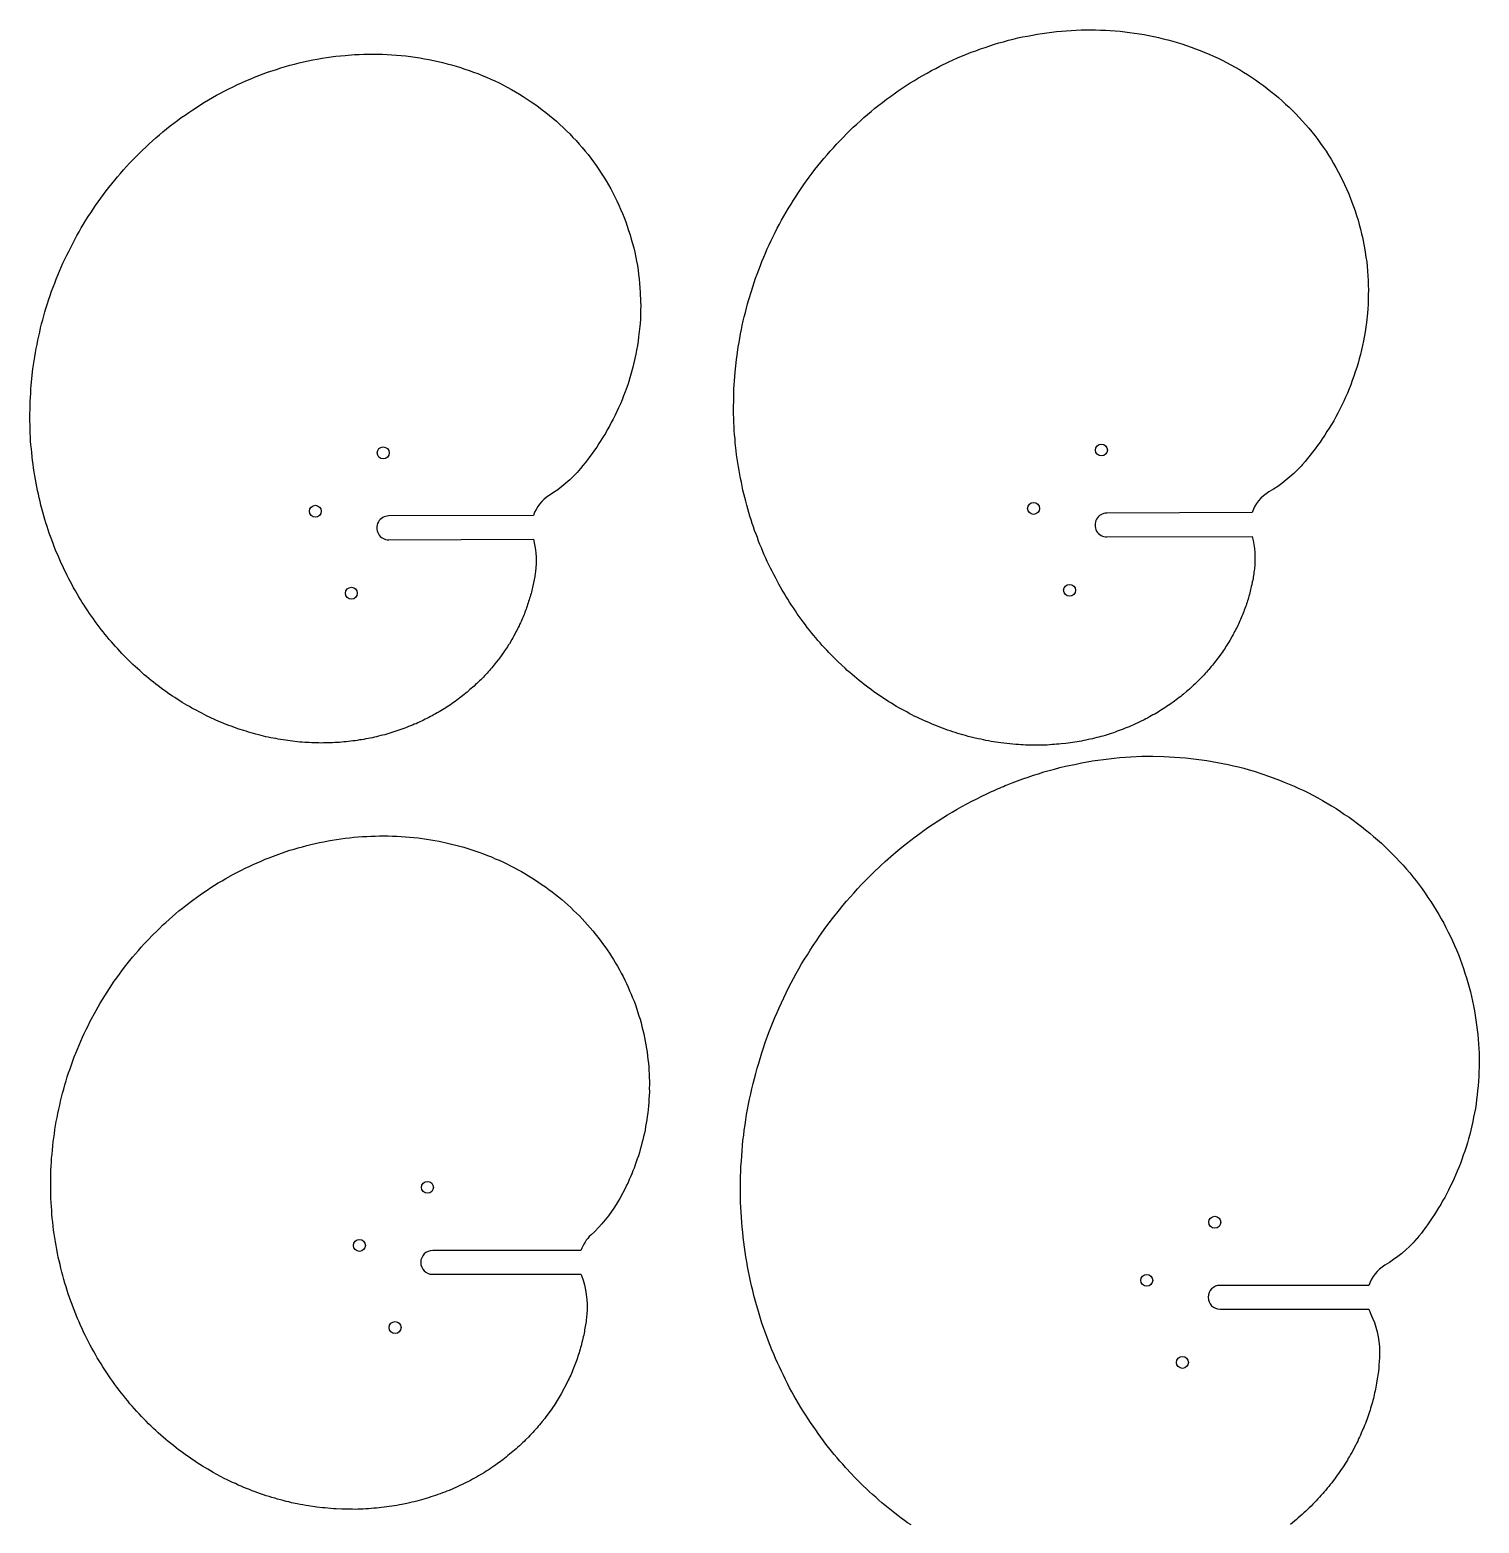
# Model space of a CAD drawing. Header units: millimetres. Extents: x 9 to 992, y -991 to -15.
# Drawn here: x 501 to 987, y -520 to -20 of the extents above; entities that cross this region are included whole.
import ezdxf

# ---------------------------------------------------------------- set-up
doc = ezdxf.new("R2010")
doc.units = ezdxf.units.MM
doc.layers.get('0').update_dxf_attribs({"linetype": 'CONTINUOUS'})

msp = doc.modelspace()

# ---------------------------------------------------------------- linework, layer by layer
for points in [[(911, -189.36, -0.092235), (911.77, -200.3), (911.75, -200.39), (911.7, -200.82, -0.00831), (911.55, -201.81), (911.53, -201.93), (911.47, -202.51), (911.35, -203.02), (911.3, -203.53), (911.19, -204.04), (911.07, -204.61), (910.85, -205.63), (910.73, -206.2), (910.62, -206.71), (910.51, -207.22), (910.33, -207.79), (910.11, -208.81), (909.93, -209.37), (909.76, -209.87), (909.65, -210.38), (909.48, -210.95), (909.31, -211.45), (909.14, -211.96), (908.96, -212.52), (908.74, -213.02), (908.57, -213.52), (908.39, -214.08), (908.17, -214.58), (908, -215.09), (907.76, -215.64), (907.54, -216.14), (907.37, -216.65), (907.14, -217.2), (906.91, -217.7), (906.68, -218.2), (906.45, -218.76), (906.17, -219.25), (905.94, -219.75), (905.66, -220.24), (905.42, -220.8), (905.14, -221.29), (904.91, -221.79), (904.63, -222.28), (904.34, -222.83), (903.49, -224.31), (903.2, -224.8), (902.86, -225.29), (902.57, -225.84), (902.23, -226.32), (901.95, -226.82), (901.26, -227.79), (900.92, -228.28), (899.56, -230.22), (899.16, -230.64), (898.82, -231.13), (898.42, -231.61), (898.08, -232.1), (897.68, -232.58), (897.29, -233), (896.49, -233.96), (896.1, -234.39), (895.7, -234.87), (895.3, -235.35), (894.91, -235.77), (894.45, -236.25), (894.06, -236.67), (893.6, -237.14), (893.15, -237.56), (892.7, -237.98), (892.3, -238.46), (891.85, -238.87), (891.4, -239.29), (890.9, -239.7), (890.44, -240.18), (889.99, -240.59), (889.48, -241.01), (889.03, -241.42), (888.02, -242.24), (887.52, -242.6), (887.07, -243.02), (886.56, -243.43), (885.99, -243.83), (885.49, -244.18), (884.98, -244.6), (884.48, -244.95), (883.92, -245.35), (883.42, -245.71), (882.85, -246.11), (882.29, -246.46), (881.73, -246.81), (881.22, -247.22), (880.67, -247.57), (880.05, -247.91), (879.49, -248.26), (878.93, -248.6), (878.37, -248.95), (877.76, -249.24), (877.2, -249.58), (876.59, -249.92), (875.97, -250.27), (875.42, -250.56), (874.8, -250.9), (873.58, -251.47), (872.91, -251.8), (871.69, -252.37), (871.02, -252.65), (870.41, -252.93), (869.74, -253.21), (869.13, -253.49), (868.47, -253.72), (867.8, -253.99), (867.14, -254.21), (866.47, -254.49), (865.81, -254.71), (865.14, -254.99), (864.48, -255.21), (863.76, -255.43), (863.1, -255.65), (862.38, -255.86), (861.72, -256.08), (861, -256.3), (860.28, -256.45), (859.62, -256.68), (858.91, -256.83), (858.19, -257.05), (857.48, -257.2), (856.71, -257.36), (855.99, -257.51), (855.28, -257.67), (854.57, -257.83), (853.8, -257.98), (853.08, -258.14), (852.32, -258.23), (851.55, -258.38), (850.84, -258.48), (850.08, -258.57), (849.31, -258.67), (848.55, -258.76), (847.02, -258.95), (846.25, -259.04), (845.44, -259.07), (844.67, -259.17), (843.92, -259.2), (843.1, -259.23), (842.34, -259.33), (841.52, -259.36), (840.71, -259.33), (839.95, -259.37), (839.14, -259.4), (838.33, -259.37), (837.51, -259.4), (836.7, -259.37), (835.08, -259.32), (834.27, -259.29), (833.46, -259.27), (832.66, -259.18), (831.79, -259.15), (826.79, -258.62), (826, -258.48), (825.14, -258.33), (824.28, -258.24), (823.48, -258.1), (822.63, -257.95), (821.78, -257.75), (820.92, -257.6), (820.07, -257.39), (819.22, -257.25), (815.82, -256.43), (814.92, -256.16), (814.07, -255.95), (812.39, -255.43), (811.49, -255.16), (810.64, -254.89), (809.8, -254.57), (808.9, -254.3), (808.07, -253.98), (807.23, -253.66), (806.34, -253.34), (805.5, -253.02), (804.6, -252.69), (803.77, -252.31), (802.88, -251.93), (802.05, -251.55), (801.16, -251.17), (800.33, -250.79), (799.45, -250.41), (798.62, -249.97), (797.73, -249.59), (796.91, -249.15), (796.02, -248.71), (795.21, -248.22), (794.32, -247.78), (793.5, -247.29), (792.62, -246.85), (791.8, -246.35), (790.93, -245.8), (790.11, -245.31), (789.24, -244.81), (788.42, -244.26), (787.55, -243.7), (786.74, -243.15), (785.87, -242.6), (785.06, -241.99), (784.25, -241.44), (783.39, -240.83), (782.58, -240.22), (781.77, -239.61), (780.97, -239), (780.16, -238.34), (779.31, -237.67), (778.5, -237.06), (777.7, -236.34), (776.9, -235.67), (776.1, -235.01), (775.31, -234.29), (774.57, -233.57), (772.19, -231.41), (771.45, -230.63), (770.67, -229.85), (769.93, -229.08), (769.14, -228.3), (768.41, -227.53), (767.69, -226.69), (766.9, -225.92), (766.17, -225.08), (765.45, -224.25), (764.73, -223.37), (764, -222.53), (763.34, -221.65), (762.62, -220.76), (761.9, -219.88), (761.24, -218.99), (760.53, -218.05), (759.87, -217.17), (758.55, -215.29), (757.9, -214.35), (757.25, -213.35), (756.59, -212.41), (755.94, -211.41), (755.35, -210.42), (754.7, -209.42), (754.11, -208.43), (753.52, -207.38), (752.93, -206.39), (752.34, -205.35), (751.76, -204.3), (751.18, -203.19), (750.65, -202.15), (750.07, -201.04), (749.54, -200), (749.01, -198.9), (748.49, -197.8), (747.98, -196.64), (747.45, -195.54), (746.99, -194.39), (746.53, -193.24), (746.02, -192.08), (745.56, -190.93), (745.15, -189.79), (744.7, -188.58), (744.24, -187.43), (743.85, -186.22), (743.45, -185.02), (743.05, -183.82), (742.66, -182.56), (742.27, -181.36), (741.93, -180.1), (741.6, -178.85), (741.27, -177.59), (740.94, -176.34), (740.6, -175.09), (740.33, -173.84), (740.06, -172.53), (739.79, -171.23), (739.52, -169.98), (739.25, -168.67), (739.04, -167.32), (738.83, -166.02), (738.62, -164.72), (738.41, -163.36), (738.2, -162.06), (738.05, -160.71), (737.76, -158.01), (737.66, -156.67), (737.52, -155.26), (737.43, -153.91), (737.34, -152.57), (737.31, -151.17), (737.23, -149.77), (737.2, -148.37), (737.17, -147.04), (737.2, -145.64), (737.23, -144.2), (737.21, -142.8), (737.29, -141.42), (737.32, -140.03), (737.42, -138.59), (737.5, -137.2), (737.6, -135.76), (737.69, -134.32), (738.14, -130.07), (738.35, -128.64), (738.76, -125.78), (739.03, -124.36), (739.24, -122.87), (739.51, -121.45), (739.83, -120.03), (740.1, -118.61), (740.43, -117.13), (740.75, -115.72), (741.13, -114.3), (741.52, -112.84), (741.9, -111.42), (742.28, -109.96), (743.16, -107.15), (743.6, -105.68), (744.1, -104.28), (744.54, -102.82), (745.1, -101.43), (745.59, -100.03), (746.15, -98.58), (746.7, -97.19), (747.31, -95.8), (747.87, -94.41), (748.48, -92.96), (749.15, -91.58), (749.76, -90.19), (750.43, -88.81), (751.15, -87.44), (751.82, -86.06), (752.54, -84.68), (753.26, -83.36), (754.83, -80.62), (755.6, -79.31), (756.44, -77.95), (757.22, -76.64), (758.11, -75.34), (758.95, -74.03), (759.84, -72.73), (760.73, -71.43), (761.62, -70.13), (762.56, -68.9), (763.51, -67.6), (764.45, -66.37), (766.45, -63.91), (767.45, -62.68), (768.51, -61.45), (769.51, -60.22), (770.62, -59.06), (771.67, -57.9), (772.78, -56.74), (773.89, -55.58), (775, -54.42), (776.16, -53.32), (777.32, -52.22), (778.48, -51.12), (779.7, -50.03), (780.86, -48.94), (782.07, -47.9), (783.34, -46.88), (784.55, -45.84), (785.82, -44.81), (787.14, -43.85), (788.41, -42.82), (789.73, -41.86), (791.04, -40.95), (792.36, -39.99), (793.73, -39.09), (795.05, -38.18), (796.41, -37.34), (797.84, -36.5), (799.2, -35.66), (800.63, -34.82), (802.04, -34.04), (803.47, -33.2), (804.94, -32.48), (806.35, -31.7), (809.29, -30.27), (810.81, -29.62), (812.27, -28.96), (815.31, -27.65), (816.83, -27.06), (818.39, -26.53), (819.9, -25.93), (821.47, -25.4), (823.03, -24.87), (824.59, -24.39), (826.15, -23.92), (827.71, -23.5), (829.32, -23.03), (830.93, -22.68), (832.48, -22.26), (834.08, -21.91), (835.74, -21.62), (837.34, -21.32), (838.94, -21.02), (840.59, -20.73), (842.19, -20.49), (843.83, -20.32), (845.47, -20.14), (847.06, -19.96), (848.7, -19.84), (850.34, -19.73), (851.97, -19.61), (853.66, -19.55), (855.29, -19.55), (856.91, -19.55), (858.54, -19.54), (860.16, -19.6), (861.84, -19.66), (863.45, -19.77), (865.06, -19.88), (866.74, -20), (868.34, -20.17), (869.94, -20.39), (871.6, -20.63), (873.21, -20.85), (874.8, -21.14), (876.4, -21.42), (878.04, -21.77), (879.63, -22.11), (881.22, -22.51), (882.8, -22.91), (884.38, -23.36), (885.9, -23.81), (887.48, -24.27), (889.05, -24.78), (890.55, -25.35), (892.07, -25.85), (893.63, -26.48), (895.13, -27.1), (896.57, -27.72), (898.07, -28.4), (899.57, -29.08), (901, -29.75), (902.44, -30.48), (903.86, -31.27), (906.72, -32.85), (908.08, -33.69), (909.44, -34.53), (910.8, -35.43), (912.16, -36.32), (913.51, -37.28), (914.8, -38.23), (916.09, -39.18), (917.32, -40.18), (918.61, -41.18), (919.84, -42.24), (921.06, -43.3), (922.22, -44.41), (923.39, -45.46), (924.54, -46.62), (925.7, -47.73), (926.8, -48.89), (927.89, -50.11), (928.92, -51.32), (930.01, -52.54), (930.99, -53.74), (932.02, -55.01), (932.99, -56.28), (933.95, -57.6), (934.86, -58.91), (935.77, -60.23), (936.61, -61.59), (937.46, -62.9), (938.3, -64.32), (939.08, -65.68), (939.86, -67.1), (941.31, -69.92), (942.02, -71.39), (942.68, -72.85), (943.28, -74.31), (943.89, -75.77), (944.48, -77.28), (945.03, -78.73), (945.56, -80.24), (946.04, -81.8), (946.52, -83.3), (946.94, -84.79), (947.36, -86.35), (947.72, -87.89), (948.08, -89.44), (948.38, -90.98), (948.68, -92.58), (948.92, -94.12), (949.16, -95.71), (949.4, -97.3), (949.53, -98.82), (949.71, -100.41), (949.78, -101.99), (949.9, -103.57), (949.91, -105.13), (949.98, -106.71), (949.93, -108.33), (949.93, -109.9), (949.89, -111.46), (949.78, -113.02), (949.68, -114.57), (949.35, -117.67), (949.13, -119.22), (948.91, -120.76), (948.35, -123.84), (948.02, -125.37), (947.69, -126.84), (947.3, -128.37), (946.91, -129.84), (946.52, -131.31), (946.08, -132.77), (945.58, -134.23), (945.13, -135.69), (944.58, -137.14), (944.08, -138.54), (943.53, -139.93), (942.92, -141.32), (942.31, -142.71), (941.7, -144.04), (941.04, -145.36), (940.38, -146.68), (939.72, -148.01), (939.06, -149.27), (938.34, -150.59), (937.57, -151.84), (936.87, -153.05), (936.1, -154.24), (935.34, -155.44), (934.52, -156.63), (933.76, -157.77), (932.94, -158.9), (932.13, -160.04), (931.26, -161.11), (930.45, -162.18), (929.59, -163.2), (928.78, -164.27), (927.92, -165.23), (927.41, -165.83, -0.077188), (916.63, -174.47, 0.184014), (911, -181.36), (862.32, -181.56, 1.000002), (862.35, -189.56)], [(670.1, -190.32, -0.079964), (670.89, -199.82), (670.74, -201.24), (670.63, -201.75), (670.51, -202.84), (670.4, -203.35), (670.29, -203.86), (670.24, -204.38), (670.12, -204.94), (669.9, -205.96), (669.78, -206.47), (669.67, -206.98), (669.5, -207.54), (669.39, -208.05), (669.28, -208.56), (669.11, -209.06), (668.99, -209.63), (668.82, -210.13), (668.65, -210.64), (668.48, -211.2), (668.31, -211.7), (668.14, -212.2), (667.97, -212.71), (667.8, -213.27), (667.63, -213.77), (667.46, -214.27), (667.23, -214.77), (667.06, -215.33), (666.83, -215.83), (666.61, -216.33), (666.44, -216.83), (666.21, -217.38), (665.98, -217.88), (665.75, -218.38), (665.47, -218.87), (665.25, -219.37), (665.01, -219.92), (664.79, -220.42), (664.5, -220.91), (664.22, -221.4), (663.99, -221.9), (663.43, -222.88), (663.14, -223.43), (662.86, -223.92), (662.01, -225.39), (661.67, -225.88), (661.38, -226.37), (660.7, -227.34), (660.42, -227.78), (660.08, -228.26), (658.72, -230.2), (658.33, -230.62), (657.65, -231.59), (657.26, -232.02), (656.86, -232.5), (656.52, -232.98), (656.13, -233.4), (655.73, -233.88), (655.34, -234.3), (654.94, -234.78), (654.55, -235.21), (654.09, -235.68), (653.7, -236.1), (653.31, -236.52), (652.86, -237), (652.41, -237.41), (652.02, -237.83), (651.12, -238.67), (650.67, -239.08), (650.21, -239.55), (649.76, -239.97), (649.26, -240.32), (648.82, -240.74), (648.37, -241.16), (647.86, -241.57), (647.41, -241.98), (646.91, -242.33), (645.9, -243.15), (645.4, -243.51), (644.89, -243.92), (644.39, -244.27), (643.89, -244.68), (643.33, -245.03), (642.83, -245.38), (642.32, -245.79), (641.76, -246.13), (641.21, -246.48), (640.71, -246.83), (639.59, -247.53), (639.03, -247.87), (638.48, -248.16), (637.87, -248.5), (637.31, -248.85), (636.76, -249.14), (636.14, -249.48), (635.59, -249.77), (634.98, -250.11), (634.37, -250.39), (633.82, -250.68), (633.2, -251.02), (631.38, -251.87), (630.77, -252.16), (630.11, -252.38), (629.5, -252.66), (628.83, -252.94), (628.23, -253.16), (627.56, -253.44), (626.96, -253.67), (626.3, -253.89), (625.64, -254.17), (623.66, -254.83), (623, -255.05), (622.28, -255.26), (621.63, -255.42), (620.97, -255.64), (620.25, -255.86), (619.59, -256.02), (618.88, -256.18), (618.17, -256.39), (617.51, -256.55), (616.8, -256.71), (616.09, -256.87), (615.38, -257.02), (614.67, -257.12), (613.96, -257.28), (613.19, -257.43), (612.49, -257.53), (611.78, -257.63), (611.01, -257.78), (610.31, -257.88), (609.55, -257.97), (608.84, -258.07), (608.08, -258.17), (607.32, -258.2), (606.56, -258.3), (605.8, -258.33), (605.04, -258.43), (603.53, -258.5), (602.77, -258.54), (602.02, -258.57), (601.26, -258.61), (600.45, -258.64), (599.7, -258.62), (598.88, -258.65), (598.13, -258.63), (597.32, -258.6), (596.57, -258.58), (595.77, -258.55), (594.96, -258.53), (594.21, -258.45), (593.41, -258.42), (592.6, -258.34), (591.8, -258.31), (588.59, -257.97), (587.74, -257.82), (586.94, -257.74), (586.14, -257.6), (585.34, -257.46), (584.49, -257.31), (583.7, -257.17), (582.84, -257.02), (582.05, -256.88), (581.2, -256.67), (580.4, -256.53), (579.56, -256.33), (578.77, -256.13), (577.92, -255.92), (577.07, -255.72), (576.29, -255.46), (575.44, -255.26), (574.6, -255), (573.76, -254.73), (572.98, -254.48), (571.3, -253.95), (570.46, -253.64), (569.62, -253.37), (568.79, -253.05), (567.95, -252.73), (567.12, -252.42), (566.28, -252.1), (565.51, -251.73), (564.68, -251.41), (560.53, -249.52), (559.71, -249.09), (558.89, -248.66), (558.06, -248.22), (557.24, -247.79), (555.59, -246.92), (554.78, -246.43), (553.95, -245.99), (553.14, -245.5), (552.32, -245.01), (551.51, -244.46), (550.69, -243.97), (549.88, -243.42), (549.07, -242.93), (548.26, -242.39), (547.44, -241.84), (546.7, -241.24), (545.89, -240.69), (544.28, -239.48), (543.53, -238.88), (542.72, -238.27), (541.98, -237.67), (541.18, -237.01), (540.37, -236.4), (539.63, -235.75), (538.89, -235.09), (538.1, -234.37), (537.36, -233.71), (536.62, -233), (535.83, -232.28), (535.09, -231.62), (534.36, -230.85), (533.62, -230.14), (532.89, -229.42), (532.16, -228.65), (531.43, -227.88), (530.76, -227.11), (530.03, -226.34), (529.3, -225.51), (528.63, -224.75), (527.91, -223.92), (527.24, -223.1), (526.57, -222.28), (525.86, -221.39), (525.19, -220.57), (523.87, -218.81), (523.21, -217.93), (522.61, -217.05), (521.95, -216.12), (521.29, -215.24), (520.7, -214.31), (520.1, -213.37), (519.45, -212.44), (518.85, -211.51), (518.26, -210.52), (517.66, -209.59), (517.13, -208.6), (516.54, -207.62), (515.95, -206.57), (515.42, -205.59), (514.88, -204.61), (514.36, -203.57), (513.83, -202.53), (513.3, -201.49), (512.77, -200.45), (512.31, -199.36), (511.78, -198.32), (511.32, -197.23), (510.85, -196.13), (509.93, -193.95), (509.47, -192.8), (509.06, -191.72), (508.6, -190.57), (508.2, -189.43), (507.8, -188.29), (507.4, -187.15), (507.06, -186.01), (506.66, -184.81), (506.32, -183.67), (505.98, -182.48), (505.64, -181.29), (504.97, -178.9), (504.69, -177.66), (504.41, -176.47), (504.14, -175.22), (503.86, -173.98), (503.59, -172.73), (503.37, -171.5), (503.15, -170.26), (502.94, -169.02), (502.73, -167.72), (502.51, -166.48), (502.35, -165.19), (502.2, -163.9), (501.89, -161.33), (501.8, -160.04), (501.65, -158.69), (501.55, -157.41), (501.51, -156.13), (501.42, -154.79), (501.39, -153.46), (501.35, -152.12), (501.32, -150.79), (501.29, -149.45), (501.31, -148.12), (501.34, -146.79), (501.36, -145.46), (501.39, -144.08), (501.47, -142.75), (501.56, -141.37), (501.64, -140.05), (501.73, -138.67), (502.3, -133.23), (502.5, -131.86), (502.7, -130.5), (502.9, -129.13), (503.16, -127.76), (503.43, -126.35), (503.69, -124.98), (503.94, -123.62), (504.26, -122.26), (504.58, -120.85), (504.9, -119.49), (505.22, -118.14), (505.6, -116.73), (505.97, -115.38), (506.34, -114.03), (506.78, -112.63), (507.21, -111.29), (507.65, -109.88), (508.13, -108.55), (508.57, -107.2), (509.12, -105.81), (509.6, -104.47), (510.15, -103.14), (510.7, -101.75), (511.25, -100.42), (511.79, -99.09), (512.39, -97.76), (513, -96.44), (513.66, -95.12), (514.32, -93.8), (514.98, -92.48), (515.64, -91.16), (516.35, -89.84), (517.07, -88.53), (517.78, -87.27), (518.5, -85.96), (519.27, -84.71), (520.04, -83.4), (520.87, -82.15), (521.69, -80.91), (523.34, -78.42), (524.23, -77.18), (525.11, -75.94), (525.99, -74.7), (526.87, -73.52), (527.8, -72.35), (528.74, -71.11), (529.73, -69.94), (530.67, -68.77), (531.65, -67.66), (532.7, -66.49), (533.69, -65.38), (534.74, -64.22), (535.78, -63.11), (536.88, -62.01), (537.91, -60.96), (539.01, -59.86), (540.16, -58.82), (541.26, -57.78), (543.56, -55.71), (544.76, -54.73), (545.91, -53.7), (547.12, -52.72), (548.32, -51.75), (549.57, -50.84), (550.77, -49.92), (552.03, -48.96), (553.33, -48.11), (554.59, -47.2), (555.89, -46.35), (559.81, -43.81), (561.16, -43.03), (562.52, -42.24), (563.87, -41.46), (565.22, -40.73), (566.63, -40.01), (567.98, -39.29), (569.38, -38.62), (570.85, -37.91), (572.24, -37.3), (573.7, -36.64), (575.1, -36.04), (576.55, -35.44), (578.06, -34.84), (580.95, -33.76), (583.95, -32.8), (585.44, -32.32), (586.94, -31.84), (588.43, -31.42), (589.98, -31.06), (591.53, -30.64), (593.01, -30.28), (594.55, -29.98), (596.09, -29.62), (597.62, -29.37), (599.22, -29.08), (600.75, -28.83), (602.28, -28.59), (603.86, -28.41), (605.44, -28.23), (606.96, -28.1), (610.11, -27.85), (611.68, -27.78), (613.25, -27.72), (614.82, -27.71), (616.39, -27.64), (617.95, -27.69), (619.5, -27.74), (621.06, -27.79), (622.61, -27.89), (624.22, -28), (625.78, -28.11), (627.32, -28.27), (628.86, -28.49), (630.4, -28.71), (632, -28.94), (633.53, -29.21), (635.07, -29.49), (636.6, -29.77), (638.13, -30.1), (639.65, -30.49), (641.12, -30.88), (642.64, -31.27), (644.15, -31.72), (645.61, -32.16), (647.12, -32.67), (648.57, -33.17), (650.03, -33.67), (651.47, -34.22), (652.91, -34.84), (654.36, -35.4), (655.8, -36.07), (657.18, -36.68), (658.61, -37.35), (662.73, -39.52), (664.04, -40.29), (665.4, -41.07), (666.7, -41.9), (668.01, -42.74), (669.3, -43.62), (670.54, -44.51), (671.84, -45.4), (673.07, -46.34), (674.24, -47.27), (675.48, -48.21), (677.82, -50.19), (678.98, -51.24), (680.09, -52.28), (681.19, -53.38), (682.29, -54.43), (683.33, -55.58), (684.43, -56.68), (685.41, -57.82), (686.45, -58.97), (687.42, -60.18), (688.39, -61.38), (689.31, -62.57), (690.23, -63.77), (691.14, -65.02), (691.98, -66.33), (692.84, -67.58), (693.68, -68.88), (694.47, -70.18), (695.2, -71.47), (695.99, -72.83), (696.72, -74.18), (697.38, -75.52), (698.05, -76.92), (698.72, -78.27), (699.32, -79.66), (699.93, -81.06), (700.47, -82.5), (701.02, -83.89), (701.56, -85.34), (701.99, -86.77), (702.48, -88.22), (702.9, -89.71), (703.33, -91.14), (703.69, -92.63), (704.06, -94.11), (704.67, -97.07), (704.92, -98.55), (705.17, -100.08), (705.36, -101.54), (705.55, -103.07), (705.68, -104.53), (705.81, -106.05), (705.89, -107.56), (706.03, -110.59), (706.05, -112.04), (706.01, -113.54), (705.97, -115.04), (705.93, -116.54), (705.83, -118.03), (705.36, -122.5), (705.15, -123.93), (704.94, -125.41), (704.66, -126.89), (704.4, -128.31), (704.07, -129.78), (703.43, -132.6), (702.67, -135.42), (701.79, -138.22), (700.82, -140.9), (700.32, -142.29), (699.78, -143.57), (699.24, -144.9), (698.64, -146.23), (698.04, -147.49), (697.44, -148.76), (696.85, -150.03), (696.2, -151.24), (695.55, -152.44), (694.85, -153.64), (694.2, -154.85), (693.5, -155.99), (692.05, -158.27), (691.29, -159.41), (690.54, -160.48), (689.79, -161.56), (689.04, -162.59), (688.24, -163.66), (687.44, -164.67), (686.7, -165.64), (685.9, -166.6), (685.85, -166.65, -0.077188), (675.37, -175.65, 0.175338), (670.1, -182.32), (621.56, -182.52, 1.000002), (621.59, -190.52)], [(686.17, -437.18, -0.110648), (687.99, -450.17), (687.98, -450.3), (687.92, -450.87), (687.83, -451.42), (687.78, -451.99), (687.72, -452.56), (687.63, -453.11), (687.57, -453.69), (687.46, -454.27), (687.37, -454.83), (687.25, -455.41), (687.16, -455.97), (687.05, -456.55), (686.94, -457.14), (686.78, -457.71), (686.67, -458.3), (686.54, -458.83), (686.36, -459.64), (686.21, -460.21), (686.05, -460.77), (685.9, -461.34), (685.75, -461.91), (685.58, -462.52), (685.39, -463.07), (685.21, -463.68), (685.02, -464.22), (684.85, -464.83), (684.64, -465.42), (684.44, -465.97), (684.23, -466.55), (684.02, -467.14), (683.77, -467.71), (683.56, -468.29), (683.31, -468.86), (683.05, -469.43), (682.84, -470.01), (682.59, -470.58), (682.34, -471.14), (682.03, -471.73), (681.78, -472.3), (681.53, -472.86), (679.41, -476.84), (679.06, -477.4), (678.75, -477.98), (678.42, -478.51), (678.07, -479.07), (677.72, -479.64), (677.34, -480.18), (676.99, -480.74), (676.64, -481.31), (676.25, -481.85), (674.69, -484.02), (674.26, -484.55), (673.88, -485.09), (673.02, -486.13), (672.57, -486.69), (672.14, -487.22), (671.72, -487.74), (671.29, -488.26), (670.82, -488.76), (670.34, -489.3), (669.87, -489.81), (669.4, -490.31), (668.91, -490.85), (668.45, -491.35), (667.44, -492.31), (666.95, -492.85), (666.44, -493.33), (665.9, -493.79), (665.37, -494.31), (664.87, -494.79), (664.32, -495.25), (663.78, -495.71), (663.21, -496.21), (662.12, -497.13), (661.54, -497.57), (660.97, -498.07), (659.81, -498.95), (658.64, -499.83), (658.02, -500.25), (657.41, -500.73), (656.79, -501.15), (656.17, -501.56), (655.55, -501.98), (654.92, -502.4), (654.26, -502.8), (653.66, -503.18), (651.68, -504.37), (650.98, -504.75), (650.33, -505.11), (649.63, -505.49), (648.97, -505.89), (648.29, -506.22), (647.55, -506.58), (646.87, -506.92), (646.19, -507.26), (645.45, -507.61), (644.02, -508.25), (643.3, -508.57), (642.58, -508.88), (641.8, -509.22), (641.06, -509.48), (640.35, -509.8), (639.59, -510.09), (638.79, -510.37), (638.05, -510.63), (637.26, -510.9), (636.5, -511.2), (635.72, -511.44), (634.95, -511.67), (634.17, -511.91), (633.34, -512.17), (632.56, -512.4), (631.75, -512.62), (630.95, -512.8), (630.14, -513.01), (629.32, -513.23), (628.49, -513.39), (627.67, -513.6), (626.01, -513.92), (625.15, -514.11), (624.32, -514.27), (623.47, -514.37), (622.64, -514.52), (621.76, -514.66), (620.91, -514.76), (620.04, -514.89), (619.19, -514.99), (618.34, -515.09), (617.45, -515.16), (616.56, -515.24), (615.67, -515.32), (614.78, -515.39), (613.91, -515.43), (613.04, -515.47), (612.11, -515.52), (611.24, -515.56), (610.33, -515.58), (609.44, -515.56), (608.53, -515.57), (607.65, -515.55), (606.7, -515.55), (605.81, -515.52), (603.96, -515.44), (603.05, -515.36), (602.12, -515.31), (601.22, -515.23), (600.27, -515.13), (599.37, -515.05), (597.48, -514.84), (594.7, -514.42), (593.74, -514.26), (592.82, -514.11), (591.87, -513.91), (590.91, -513.75), (589.02, -513.35), (588.1, -513.11), (587.16, -512.91), (586.2, -512.64), (585.28, -512.4), (584.32, -512.14), (583.36, -511.88), (582.42, -511.58), (581.45, -511.32), (580.51, -511.02), (579.57, -510.72), (578.65, -510.38), (577.7, -510.02), (576.76, -509.72), (575.8, -509.36), (574.86, -508.96), (573.94, -508.63), (573, -508.23), (572.07, -507.83), (571.13, -507.43), (570.17, -506.97), (569.23, -506.57), (568.32, -506.14), (567.38, -505.64), (566.46, -505.2), (562.76, -503.23), (561.85, -502.7), (560.93, -502.16), (559.11, -501.09), (557.32, -499.94), (556.42, -499.36), (555.55, -498.75), (554.64, -498.11), (553.77, -497.5), (552.89, -496.88), (552, -496.21), (551.13, -495.6), (550.28, -494.94), (549.41, -494.23), (548.57, -493.54), (547.68, -492.86), (546.87, -492.13), (546, -491.42), (545.15, -490.67), (544.34, -489.94), (543.49, -489.19), (542.7, -488.42), (541.87, -487.63), (541.08, -486.86), (540.27, -486.03), (539.44, -485.24), (538.67, -484.43), (537.89, -483.56), (537.12, -482.75), (536.37, -481.9), (535.58, -481.03), (534.85, -480.15), (534.09, -479.24), (533.36, -478.35), (532.63, -477.46), (531.92, -476.54), (531.18, -475.59), (530.47, -474.67), (529.76, -473.74), (529.07, -472.77), (528.39, -471.81), (527.72, -470.81), (527.1, -469.82), (526.43, -468.82), (525.76, -467.82), (525.14, -466.83), (524.49, -465.79), (523.89, -464.77), (523.3, -463.71), (522.68, -462.62), (522.09, -461.56), (521.5, -460.5), (520.94, -459.4), (520.41, -458.32), (519.85, -457.22), (519.32, -456.14), (518.78, -455), (518.27, -453.89), (517.79, -452.73), (517.29, -451.61), (516.8, -450.45), (516.34, -449.26), (515.89, -448.12), (515.43, -446.92), (515, -445.75), (514.58, -444.57), (514.18, -443.36), (513.81, -442.17), (513.41, -440.95), (513.06, -439.72), (512.68, -438.47), (512.33, -437.23), (512.03, -436.02), (511.71, -434.75), (511.4, -433.54), (511.1, -432.23), (510.81, -430.98), (510.59, -429.71), (510.32, -428.42), (510.1, -427.15), (509.84, -425.86), (509.63, -424.55), (509.47, -423.26), (509.26, -421.95), (509.1, -420.67), (508.95, -419.34), (508.81, -418.01), (508.7, -416.71), (508.62, -415.36), (508.51, -414.06), (508.34, -411.37), (508.32, -410.01), (508.27, -408.68), (508.29, -407.34), (508.26, -405.98), (508.27, -404.63), (508.31, -403.25), (508.36, -401.93), (508.44, -400.57), (508.51, -399.21), (508.58, -397.85), (508.72, -396.47), (508.83, -395.13), (508.96, -393.75), (509.13, -392.4), (509.33, -391), (509.5, -389.64), (509.67, -388.28), (510.14, -385.53), (510.41, -384.17), (510.68, -382.82), (510.97, -381.42), (511.28, -380.09), (511.61, -378.72), (511.94, -377.34), (512.25, -376.01), (512.62, -374.65), (513.05, -373.28), (513.42, -371.93), (513.83, -370.6), (514.29, -369.25), (514.76, -367.9), (515.21, -366.59), (515.68, -365.24), (516.19, -363.91), (516.69, -362.58), (517.24, -361.27), (517.78, -359.96), (518.35, -358.61), (518.94, -357.32), (519.52, -356.03), (520.17, -354.73), (520.79, -353.46), (521.44, -352.15), (523.47, -348.33), (524.17, -347.11), (524.89, -345.84), (525.65, -344.6), (526.39, -343.39), (527.15, -342.15), (527.96, -340.92), (528.79, -339.72), (529.57, -338.54), (530.41, -337.33), (531.29, -336.15), (532.15, -335.01), (533.03, -333.82), (533.93, -332.7), (534.84, -331.54), (535.74, -330.42), (536.68, -329.32), (537.67, -328.2), (538.61, -327.09), (539.58, -326.01), (540.6, -324.95), (542.62, -322.83), (543.68, -321.79), (544.71, -320.79), (545.8, -319.77), (546.87, -318.79), (547.94, -317.81), (549.07, -316.81), (550.18, -315.85), (551.27, -314.93), (552.42, -314), (553.61, -313.08), (555.94, -311.32), (557.11, -310.44), (558.32, -309.58), (559.5, -308.76), (560.75, -307.93), (561.97, -307.13), (563.23, -306.35), (564.46, -305.55), (565.74, -304.83), (567, -304.05), (569.57, -302.62), (570.87, -301.96), (572.19, -301.26), (573.49, -300.6), (574.8, -300.01), (576.14, -299.37), (577.5, -298.79), (578.86, -298.21), (580.21, -297.63), (581.55, -297.09), (582.92, -296.58), (585.68, -295.54), (588.46, -294.62), (589.87, -294.22), (591.25, -293.8), (592.66, -293.4), (594.11, -293.03), (595.5, -292.67), (596.93, -292.33), (598.34, -292.03), (599.79, -291.75), (601.24, -291.47), (602.66, -291.23), (605.52, -290.75), (606.96, -290.56), (608.39, -290.42), (609.87, -290.26), (611.3, -290.12), (612.74, -290.04), (614.19, -289.96), (615.63, -289.87), (617.05, -289.83), (618.51, -289.81), (619.97, -289.78), (621.42, -289.8), (622.84, -289.86), (624.28, -289.87), (625.71, -289.99), (627.15, -290.1), (628.55, -290.2), (629.99, -290.31), (631.45, -290.49), (634.24, -290.87), (635.68, -291.09), (637.09, -291.34), (638.45, -291.61), (641.24, -292.19), (642.61, -292.52), (644.02, -292.87), (645.38, -293.24), (646.73, -293.61), (648.06, -294.02), (649.43, -294.45), (650.74, -294.9), (652.09, -295.37), (653.39, -295.85), (654.71, -296.36), (656.01, -296.85), (657.29, -297.43), (658.6, -297.98), (659.85, -298.54), (661.12, -299.17), (662.35, -299.77), (666.05, -301.74), (667.24, -302.42), (668.4, -303.14), (669.57, -303.86), (670.78, -304.6), (671.92, -305.36), (673.05, -306.16), (674.15, -306.9), (675.26, -307.73), (676.36, -308.57), (677.43, -309.39), (678.51, -310.26), (679.56, -311.12), (680.58, -312.01), (681.6, -312.91), (682.57, -313.82), (683.57, -314.75), (684.54, -315.67), (685.52, -316.64), (686.44, -317.63), (687.33, -318.6), (688.25, -319.59), (689.11, -320.6), (689.98, -321.61), (690.82, -322.65), (691.66, -323.7), (692.46, -324.73), (693.29, -325.82), (694.07, -326.88), (694.79, -327.97), (695.55, -329.07), (696.26, -330.19), (696.98, -331.28), (697.62, -332.42), (698.28, -333.52), (698.93, -334.66), (699.55, -335.84), (700.15, -336.96), (700.74, -338.12), (701.3, -339.32), (701.82, -340.5), (702.34, -341.68), (702.87, -342.86), (703.33, -344.05), (703.8, -345.25), (704.26, -346.45), (705.47, -350.09), (705.84, -351.28), (706.18, -352.52), (706.48, -353.73), (706.79, -354.94), (707.07, -356.19), (707.34, -357.38), (707.59, -358.61), (707.79, -359.82), (707.98, -361.07), (708.19, -362.28), (708.33, -363.51), (708.48, -364.73), (708.63, -365.96), (708.73, -367.17), (708.78, -368.39), (708.89, -369.6), (708.9, -370.81), (708.95, -372.03), (708.96, -373.24), (708.93, -374.42), (708.94, -375.62), (708.85, -376.83), (708.82, -378.01), (708.75, -379.17), (708.62, -380.35), (708.51, -381.5), (708.39, -382.68), (708.22, -383.84), (708.07, -384.96), (707.9, -386.12), (707.7, -387.26), (707.49, -388.4), (707.27, -389.48), (707.02, -390.6), (706.74, -391.7), (706.47, -392.76), (706.19, -393.86), (705.91, -394.96), (705.6, -395.99), (705.26, -397.01), (704.9, -398.07), (704.56, -399.09), (704.22, -400.11), (703.82, -401.14), (703.44, -402.14), (703.04, -403.08), (702.62, -404.05), (702.2, -405.03), (701.8, -405.97), (701.34, -406.92), (700.9, -407.84), (699.02, -411.39), (698.5, -412.26), (698.2, -412.78, -0.070165), (689.38, -423.6, 0.125196), (686.02, -428.78), (636.31, -428.78, 1), (636.31, -436.78), (686.02, -436.78, 0.008483)]]:
    msp.add_lwpolyline(points, format="xyb", close=True)
msp.add_lwpolyline([(796.67, -520.83), (795.53, -520.09), (794.47, -519.33), (793.39, -518.49), (792.27, -517.7), (791.19, -516.85), (790.1, -516.01), (789.05, -515.11), (787.96, -514.27), (786.91, -513.38), (785.85, -512.48), (784.82, -511.53), (783.76, -510.64), (782.73, -509.69), (781.73, -508.69), (780.65, -507.72), (778.65, -505.72), (777.65, -504.72), (776.67, -503.67), (774.72, -501.57), (773.78, -500.46), (772.8, -499.41), (771.86, -498.31), (770.94, -497.15), (769.99, -496.05), (768.16, -493.74), (767.32, -492.56), (766.43, -491.36), (765.53, -490.15), (764.7, -488.97), (763.83, -487.71), (763.02, -486.48), (762.16, -485.22), (761.35, -483.99), (760.56, -482.71), (759.73, -481.4), (758.94, -480.11), (758.19, -478.78), (757.43, -477.44), (756.72, -476.13), (755.97, -474.8), (755.24, -473.41), (754.56, -472.05), (753.86, -470.61), (753.19, -469.25), (752.54, -467.84), (751.89, -466.43), (751.27, -464.97), (750.62, -463.56), (750, -462.09), (749.45, -460.61), (748.83, -459.14), (748.29, -457.65), (747.75, -456.17), (747.23, -454.63), (746.69, -453.14), (746.23, -451.63), (745.74, -450.04), (745.28, -448.52), (744.85, -446.96), (744.41, -445.4), (743.98, -443.83), (743.62, -442.24), (743.22, -440.63), (742.86, -439.04), (742.5, -437.45), (742.18, -435.81), (741.9, -434.2), (741.57, -432.56), (741.3, -430.94), (741.05, -429.28), (740.83, -427.7), (740.61, -425.98), (740.41, -424.34), (740.24, -422.65), (740.05, -421.02), (739.93, -419.35), (739.79, -417.61), (739.67, -415.95), (739.64, -414.27), (739.55, -412.55), (739.51, -410.87), (739.5, -409.13), (739.47, -407.44), (739.51, -405.73), (739.55, -404.02), (739.62, -402.26), (739.66, -400.55), (739.79, -398.82), (739.91, -397.08), (740.03, -395.35), (740.21, -393.64), (740.33, -391.91), (740.58, -390.18), (740.78, -388.42), (741.04, -386.69), (741.29, -384.96), (741.55, -383.23), (741.88, -381.47), (742.19, -379.77), (742.57, -378.04), (742.91, -376.28), (743.29, -374.56), (743.73, -372.86), (744.14, -371.08), (744.63, -369.4), (745.1, -367.65), (745.59, -365.98), (746.62, -362.53), (747.19, -360.83), (747.78, -359.09), (749.03, -355.75), (749.68, -354.03), (750.3, -352.36), (751, -350.66), (751.75, -349), (752.47, -347.38), (753.23, -345.72), (753.98, -344.05), (755.59, -340.78), (758.16, -335.94), (759.07, -334.36), (760, -332.73), (760.96, -331.17), (761.92, -329.61), (762.88, -328.06), (763.89, -326.53), (764.93, -324.95), (765.95, -323.42), (768.07, -320.42), (769.19, -318.95), (770.31, -317.48), (772.64, -314.59), (773.81, -313.14), (774.98, -311.7), (776.25, -310.31), (777.44, -308.94), (778.72, -307.55), (779.96, -306.22), (781.28, -304.86), (782.58, -303.55), (783.88, -302.24), (786.57, -299.67), (787.97, -298.42), (790.77, -295.91), (792.2, -294.73), (793.62, -293.56), (795.13, -292.36), (796.6, -291.21), (798.05, -290.11), (799.58, -288.99), (801.11, -287.87), (802.61, -286.8), (804.16, -285.76), (805.77, -284.75), (807.32, -283.71), (808.9, -282.75), (810.48, -281.79), (812.11, -280.86), (813.73, -279.92), (815.42, -279.02), (817.02, -278.14), (818.72, -277.31), (820.38, -276.46), (822.05, -275.68), (823.01, -275.22, -0.007723), (828.27, -272.92), (828.92, -272.67), (830.62, -271.98), (832.38, -271.31), (834.13, -270.64), (835.91, -270.05), (837.69, -269.47), (839.44, -268.93), (841.22, -268.34), (843.02, -267.84), (844.79, -267.38), (846.6, -266.87), (848.42, -266.45), (850.22, -266.07), (852.02, -265.69), (853.82, -265.32), (855.67, -264.97), (857.5, -264.67), (859.32, -264.38), (861.17, -264.16), (862.97, -263.91), (864.81, -263.7), (866.63, -263.53), (868.51, -263.4), (870.3, -263.28), (873.99, -263.11), (875.86, -263.11), (877.68, -263.07), (881.36, -263.16), (883.17, -263.26), (884.99, -263.36), (886.8, -263.46), (888.64, -263.64), (890.43, -263.79), (892.24, -264.02), (894.05, -264.25), (895.83, -264.53), (897.61, -264.81), (899.42, -265.17), (901.17, -265.5), (902.98, -265.86), (904.71, -266.25), (906.49, -266.66), (908.24, -267.13), (909.97, -267.65), (911.72, -268.11), (916.81, -269.82), (920.15, -271.06), (921.79, -271.73), (923.43, -272.41), (925.12, -273.11), (926.71, -273.88), (928.32, -274.61), (929.91, -275.38), (933.03, -277.04), (934.56, -277.92), (937.62, -279.68), (939.12, -280.62), (940.6, -281.6), (942.02, -282.56), (943.5, -283.54), (944.9, -284.55), (946.34, -285.59), (947.71, -286.65), (949.05, -287.76), (950.42, -288.82), (951.74, -289.99), (953.08, -291.1), (954.34, -292.24), (955.62, -293.45), (956.86, -294.64), (959.27, -297.13), (960.42, -298.34), (961.6, -299.63), (962.73, -300.9), (963.83, -302.22), (964.93, -303.53), (965.95, -304.87), (967.02, -306.24), (968.04, -307.59), (969.03, -308.98), (969.94, -310.4), (970.93, -311.79), (971.84, -313.21), (972.68, -314.65), (973.56, -316.12), (974.39, -317.56), (975.23, -319.01), (975.98, -320.47), (976.76, -322.02), (977.51, -323.49), (978.18, -324.98), (978.83, -326.52), (979.5, -328.01), (980.15, -329.55), (980.71, -331.12), (981.31, -332.64), (981.87, -334.2), (982.36, -335.79), (982.87, -337.33), (983.31, -338.9), (983.74, -340.46), (984.15, -342.08), (984.53, -343.61), (984.89, -345.2), (985.24, -346.79), (985.52, -348.4), (985.82, -349.96), (986.27, -353.13), (986.47, -354.77), (986.64, -356.33), (986.78, -357.94), (987.06, -362.68), (987.1, -364.24), (987.08, -365.76), (987.1, -367.37), (987.01, -368.92), (986.97, -370.5), (986.87, -372.05), (986.73, -373.57), (986.59, -375.1), (986.44, -376.62), (986.25, -378.12), (986.05, -379.61), (985.83, -381.16), (985.58, -382.63), (985.26, -384.12), (985.01, -385.59), (984.63, -387.05), (984.33, -388.49), (983.98, -389.9), (983.55, -391.34), (983.15, -392.73), (982.71, -394.16), (982.26, -395.52), (981.8, -396.88), (981.32, -398.29), (980.81, -399.62), (980.31, -400.95), (979.75, -402.25), (979.19, -403.55), (978.63, -404.85), (978.05, -406.08), (977.44, -407.35), (976.85, -408.57), (975.55, -411.02), (974.87, -412.18), (974.26, -413.33), (973.52, -414.47), (972.86, -415.58), (972.12, -416.72), (971.41, -417.81), (970.7, -418.9), (969.96, -419.9), (969.2, -420.96), (968.46, -421.97), (967.73, -422.98), (966.94, -423.96), (966.18, -424.89), (966.15, -424.92, -0.077188), (955.54, -433.76, 0.177944), (950.13, -440.48), (900.25, -440.48, 1), (900.25, -448.48), (950.13, -448.48, 0.031453), (950.73, -449.94, -0.109618), (953.73, -462.58), (953.73, -462.59), (953.74, -463.2), (953.72, -463.85), (953.68, -464.43), (953.69, -465.04), (953.63, -465.67), (953.58, -466.25), (953.52, -466.88), (953.5, -467.53), (953.46, -468.11), (953.32, -469.37), (953.2, -469.97), (953.07, -471.23), (952.94, -471.84), (952.7, -473.3), (952.6, -473.99), (952.48, -474.59), (952.33, -475.24), (952.21, -475.85), (952.06, -476.5), (951.92, -477.15), (951.8, -477.76), (951.65, -478.41), (951.45, -479.04), (951.3, -479.69), (951.1, -480.32), (950.92, -481.03), (950.72, -481.65), (950.52, -482.28), (950.32, -482.91), (950.1, -483.58), (949.9, -484.21), (949.67, -484.89), (949.47, -485.52), (949.19, -486.17), (948.96, -486.85), (948.71, -487.45), (948.43, -488.1), (948.15, -488.75), (947.59, -490.05), (947.31, -490.7), (947.03, -491.35), (946.7, -491.98), (946.39, -492.68), (946.06, -493.3), (945.78, -493.95), (944.4, -496.55), (944.02, -497.15), (943.66, -497.82), (943.25, -498.47), (942.92, -499.09), (942.51, -499.74), (942.09, -500.39), (941.71, -500.98), (941.3, -501.63), (940.84, -502.25), (940.43, -502.9), (939.96, -503.52), (939.55, -504.17), (939.09, -504.79), (938.63, -505.41), (938.16, -506.03), (937.7, -506.65), (937.18, -507.24), (936.69, -507.91), (936.18, -508.51), (935.66, -509.1), (935.2, -509.72), (934.69, -510.31), (934.09, -510.93), (933.58, -511.52), (933.06, -512.11), (932.47, -512.73), (931.9, -513.3), (931.33, -513.86), (930.74, -514.48), (930.17, -515.04), (929.58, -515.66), (929.01, -516.22), (928.39, -516.76), (927.74, -517.35), (927.13, -517.89), (926.48, -518.48), (925.86, -519.01), (925.21, -519.6), (924.54, -520.11), (923.92, -520.65)], format="xyb")
for centre in [(619.72, -161.37), (860.49, -160.41), (596.98, -180.95), (837.74, -179.98), (609.05, -208.42), (849.82, -207.45), (634.57, -407.62), (898.5, -419.32), (611.74, -427.1), (875.67, -438.8), (623.7, -454.62), (887.64, -466.32)]:
    msp.add_circle(centre, 2)

doc.saveas('drawing.dxf')
